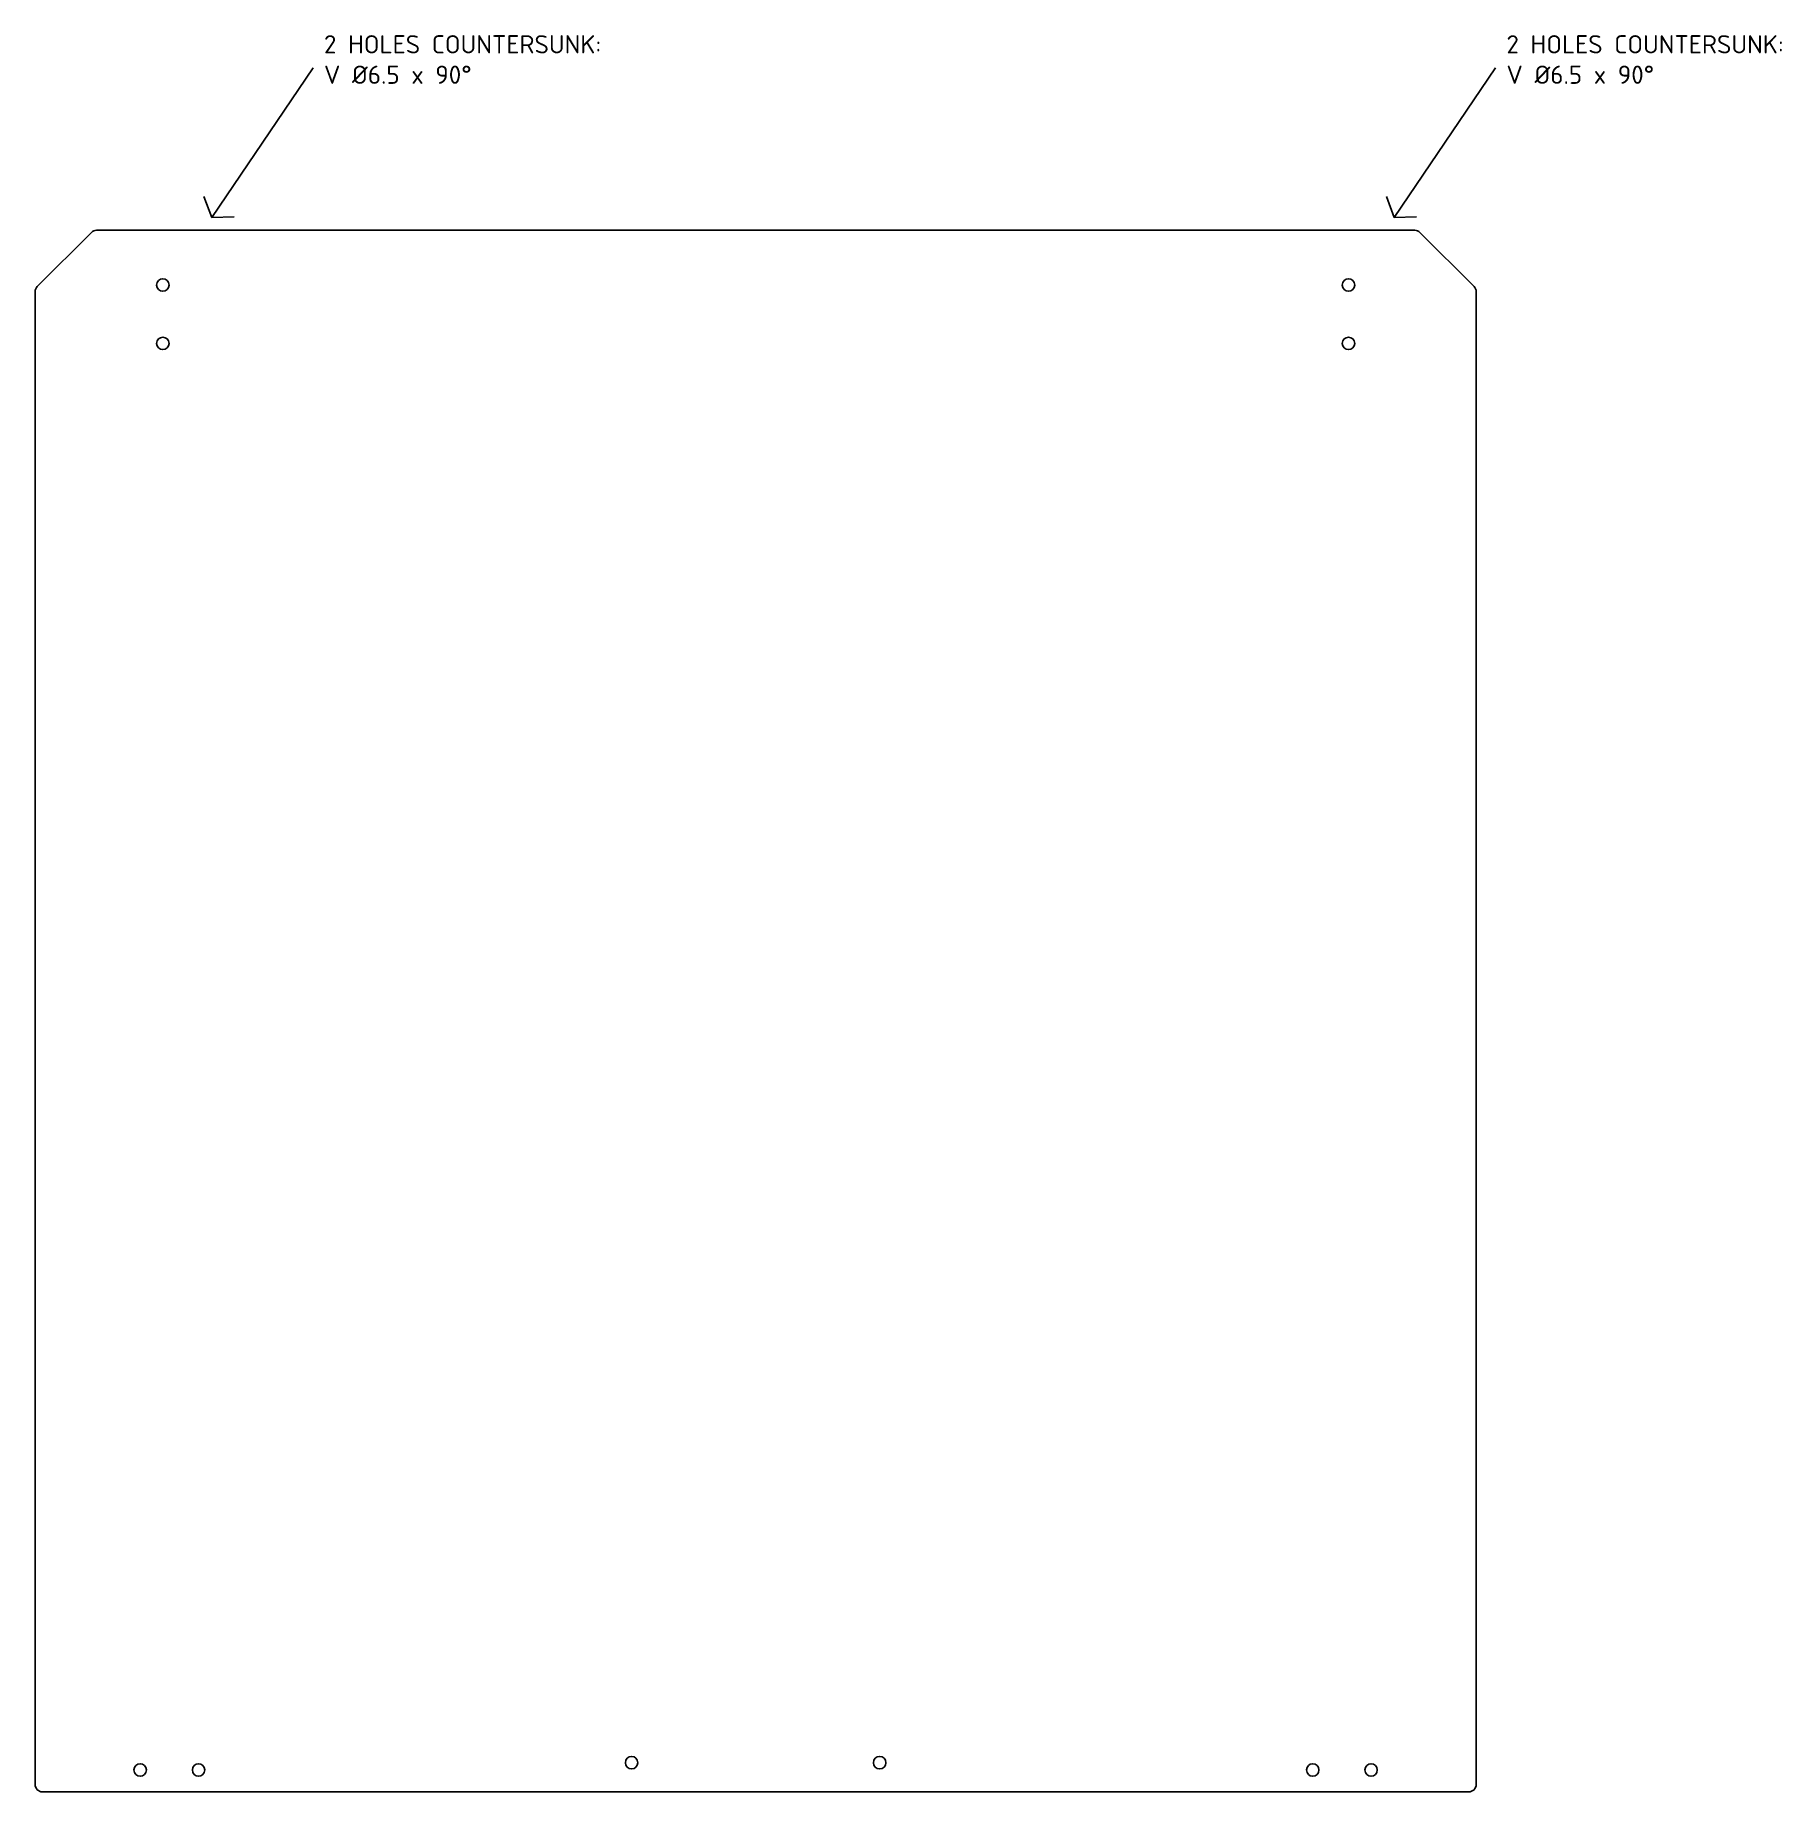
# Model space of a CAD drawing. Header units: millimetres. Extents: x 0 to 479, y 0 to 481.
import ezdxf

# ---------------------------------------------------------------- set-up
doc = ezdxf.new("R2010")
doc.units = ezdxf.units.MM
doc.layers.get('0').update_dxf_attribs({"linetype": 'CONTINUOUS'})
doc.layers.add('note', color=5, linetype='CONTINUOUS')

msp = doc.modelspace()

# ---------------------------------------------------------------- linework, layer by layer
msp.add_lwpolyline([(378.17, 428), (16.83, 428, 0.198912), (15.41, 427.41), (0.59, 412.59, 0.198912), (0, 411.17), (0, 2, 0.414214), (2, 0), (393, 0, 0.414214), (395, 2), (395, 411.17, 0.198912), (394.41, 412.59), (379.59, 427.41, 0.198912)], format="xyb", close=True)
for centre in [(35, 413), (360, 413), (35, 397), (360, 397), (163.5, 8), (231.5, 8), (28.8, 6), (44.8, 6), (350.2, 6), (366.2, 6)]:
    msp.add_circle(centre, 1.7)
at = {"layer": 'note'}
for points in [[(48.41, 431.53), (76.2, 472.5)], [(372.54, 431.53), (400.34, 472.5)], [(46.25, 437.28), (48.41, 431.53)], [(370.38, 437.28), (372.54, 431.53)], [(54.55, 431.65), (48.41, 431.53)], [(378.68, 431.65), (372.54, 431.53)]]:
    msp.add_lwpolyline(points, dxfattribs=at)

# ---------------------------------------------------------------- texts
at = {"layer": 'note', "char_height": 5, "attachment_point": 1}
for insert in [(79.17, 481.47), (403.3, 481.47)]:
    msp.add_mtext_dynamic_manual_height_columns('{\\fISOCPEUR|b0|i0|c238|p34;2 HOLES COUNTERSUNK:\\PV \\fISOCPEUR|b0|i0|c0|p34;Ø\\fISOCPEUR|b0|i0|c238|p34;6.5 x 90°}', width=95.6915, gutter_width=12.5, heights=[0], dxfattribs=dict(at, insert=insert))

doc.saveas('drawing.dxf')
